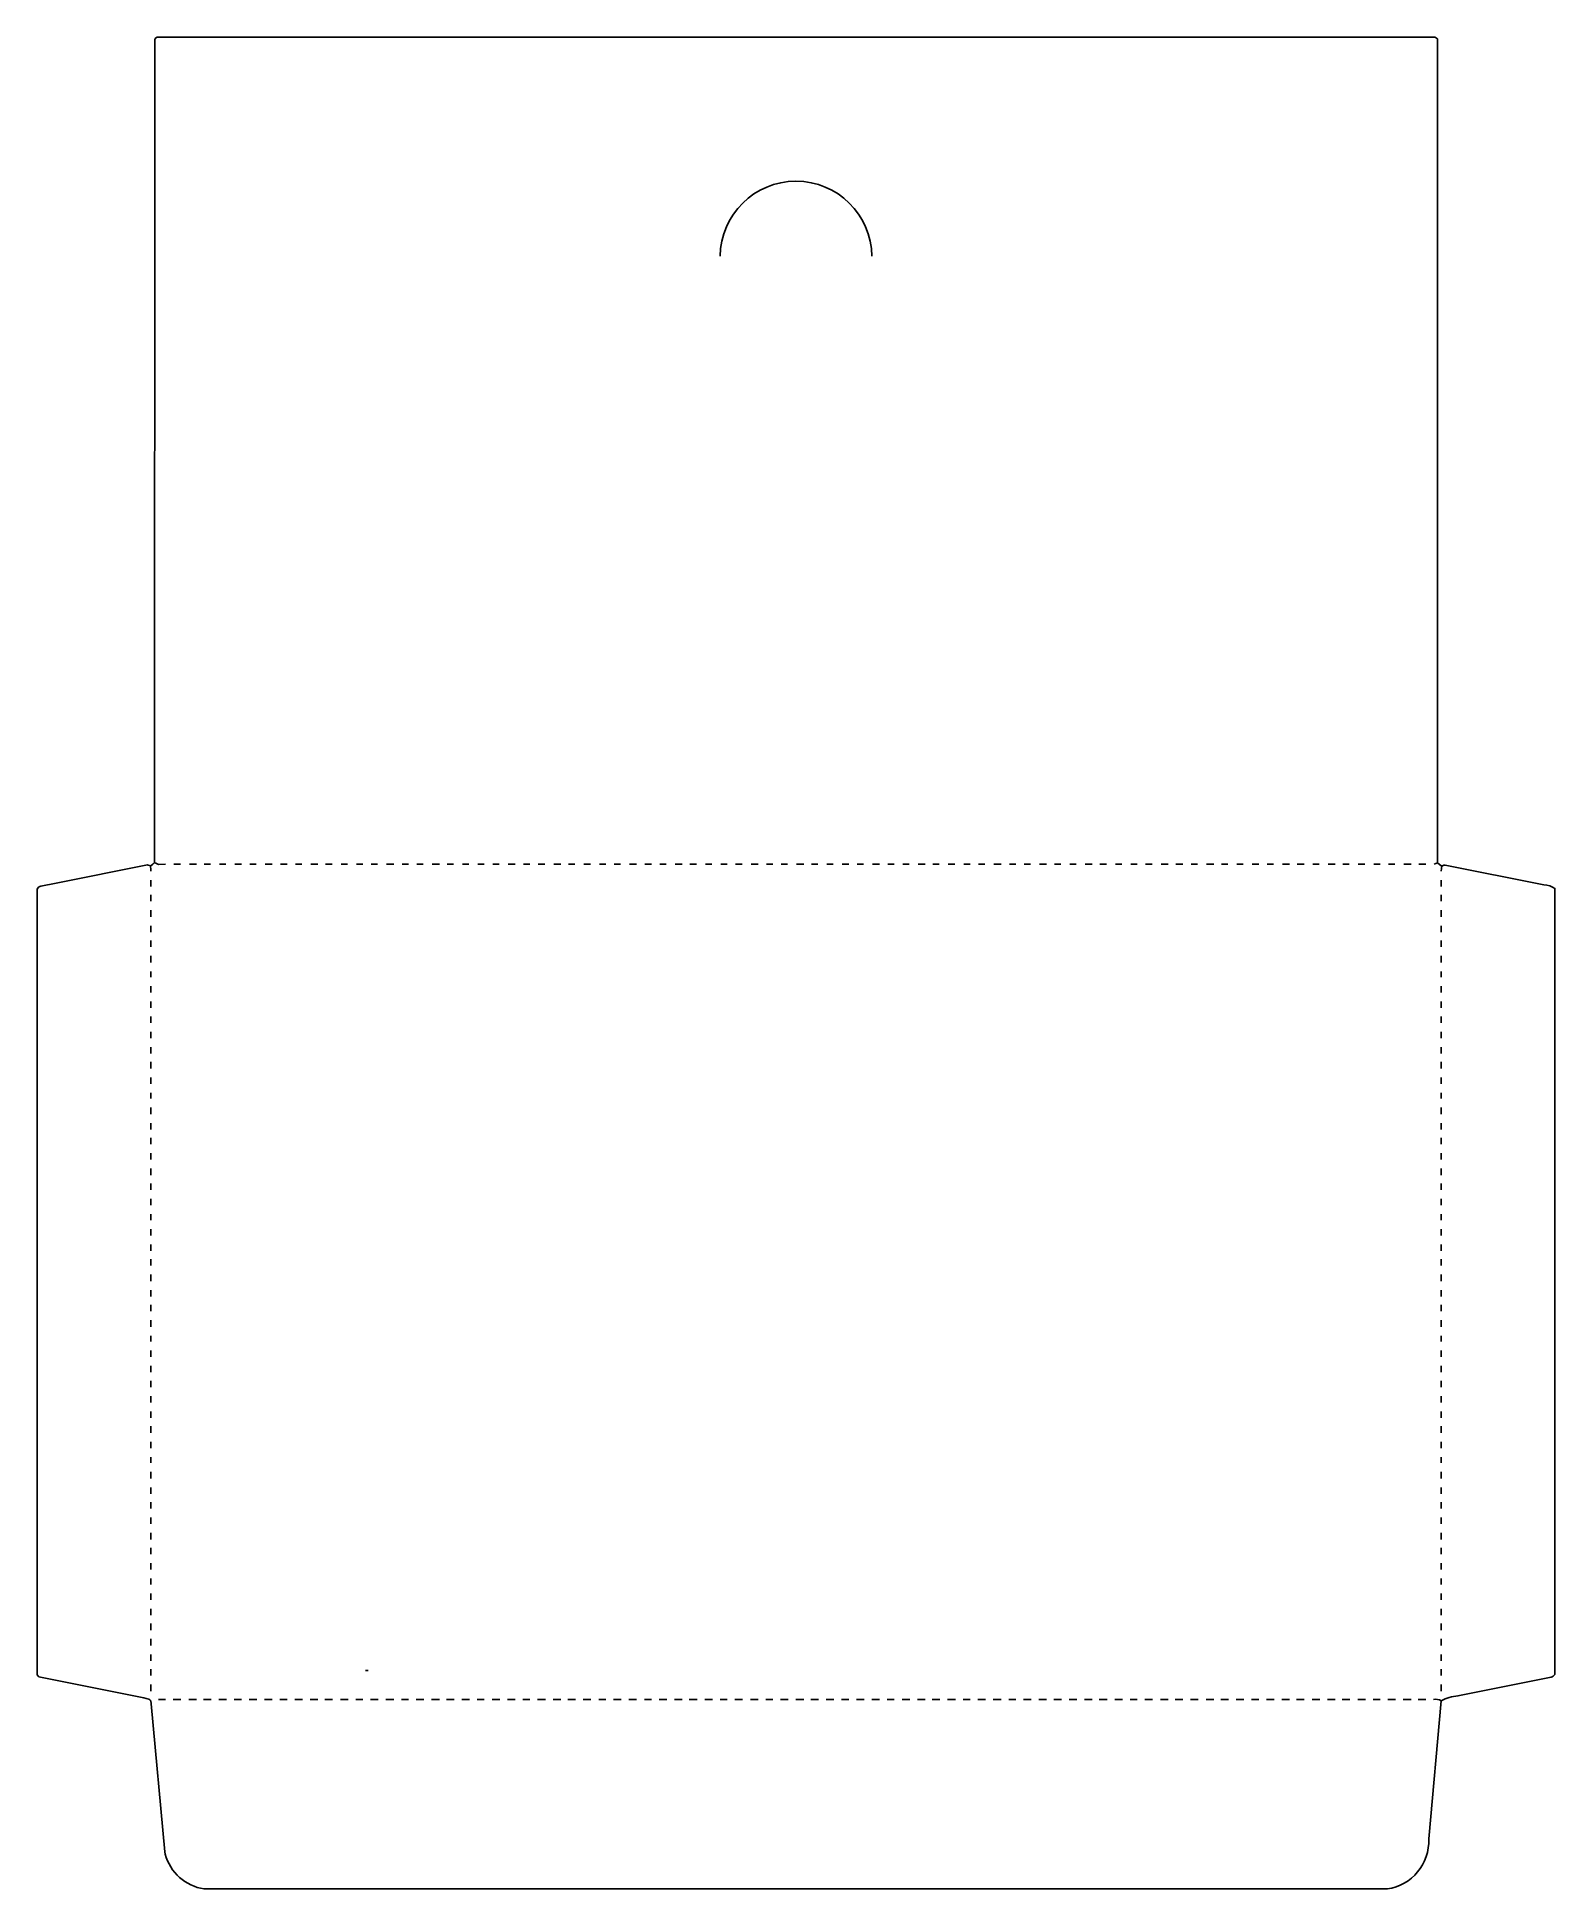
# Model space of a CAD drawing. Extents: x 237 to 2599, y 294 to 3176.
import ezdxf

# ---------------------------------------------------------------- set-up
doc = ezdxf.new("R2010")
doc.units = 0
doc.layers.get('0').update_dxf_attribs({"linetype": 'CONTINUOUS'})

msp = doc.modelspace()

# ---------------------------------------------------------------- linework, layer by layer
at = {"color": 7, "linetype": 'CONTINUOUS'}
for points in [[(2410, 589, -0.14267), (2422, 587, -0.11003), (2447.923077, 594.384615), (2592.923077, 623.384615, 0.141705), (2599, 628), (2599, 1851, 0.136104), (2581.923077, 1856.615385), (2428.076923, 1887.384615, 0.249478), (2424, 1886), (2422, 1886), (2416, 1891), (2416, 3173), (2413.1, 3175.2), (2412, 3176), (424, 3176), (421.5, 3174.5), (420.49961, 3171.99961), (420, 1891), (419, 1891), (417, 1889), (414, 1886), (410.1, 1887.2), (409, 1888), (266.923077, 1859.384615), (243.076923, 1854.615385, 0.233099), (237, 1850), (237, 627), (240, 624), (403.076923, 591.384615), (406.923077, 590.615385, -0.141782), (414, 587), (414.405405, 582.067568), (435.615385, 351.923077), (436.384615, 348.076923, 0.297022), (497, 294), (2338, 294, 0.38557), (2402.54918, 372.040984), (2422, 587)], [(1300, 2835, -0.988789), (1536, 2835)], [(414, 1878, 0.078333), (413, 1886)]]:
    msp.add_lwpolyline(points, format="xyb", dxfattribs=at)
for points in [[(437, 1889), (426.037931, 1888.544828), (421.735294, 1890.558824), (420, 1891)], [(450, 1889), (460, 1889)], [(474, 1889), (485, 1889)], [(497, 1889), (507, 1889)], [(521, 1889), (531, 1889)], [(545, 1889), (555, 1889)], [(568, 1889), (578, 1889)], [(592, 1889), (603, 1889)], [(616, 1889), (626, 1889)], [(639, 1889), (649, 1889)], [(663, 1889), (674, 1889)], [(686, 1889), (696, 1889)], [(710, 1889), (720, 1889)], [(734, 1889), (744, 1889)], [(757, 1889), (767, 1889)], [(781, 1889), (792, 1889)], [(805, 1889), (815, 1889)], [(828, 1889), (838, 1889)], [(852, 1889), (863, 1889)], [(875, 1889), (885, 1889)], [(899, 1889), (909, 1889)], [(923, 1889), (933, 1889)], [(946, 1889), (956, 1889)], [(970, 1889), (981, 1889)], [(994, 1889), (1004, 1889)], [(1017, 1889), (1027, 1889)], [(1041, 1889), (1052, 1889)], [(1064, 1889), (1074, 1889)], [(1088, 1889), (1098, 1889)], [(1112, 1889), (1122, 1889)], [(1135, 1889), (1145, 1889)], [(1159, 1889), (1170, 1889)], [(1183, 1889), (1193, 1889)], [(1206, 1889), (1216, 1889)], [(1230, 1889), (1241, 1889)], [(1253, 1889), (1263, 1889)], [(1277, 1889), (1287, 1889)], [(1301, 1889), (1311, 1889)], [(1324, 1889), (1334, 1889)], [(1348, 1889), (1359, 1889)], [(1372, 1889), (1382, 1889)], [(1395, 1889), (1405, 1889)], [(1419, 1889), (1430, 1889)], [(1442, 1889), (1452, 1889)], [(1466, 1889), (1476, 1889)], [(1490, 1889), (1500, 1889)], [(1513, 1889), (1523, 1889)], [(1537, 1889), (1548, 1889)], [(1561, 1889), (1571, 1889)], [(1584, 1889), (1594, 1889)], [(1608, 1889), (1619, 1889)], [(1631, 1889), (1641, 1889)], [(1655, 1889), (1665, 1889)], [(1679, 1889), (1689, 1889)], [(1702, 1889), (1712, 1889)], [(1726, 1889), (1737, 1889)], [(1750, 1889), (1760, 1889)], [(1773, 1889), (1783, 1889)], [(1797, 1889), (1808, 1889)], [(1820, 1889), (1830, 1889)], [(1844, 1889), (1854, 1889)], [(1868, 1889), (1879, 1889)], [(1891, 1889), (1901, 1889)], [(1915, 1889), (1925, 1889)], [(1939, 1889), (1949, 1889)], [(1962, 1889), (1972, 1889)], [(1986, 1889), (1997, 1889)], [(2009, 1889), (2020, 1889)], [(2033, 1889), (2043, 1889)], [(2057, 1889), (2068, 1889)], [(2080, 1889), (2090, 1889)], [(2104, 1889), (2114, 1889)], [(2128, 1889), (2138, 1889)], [(2151, 1889), (2161, 1889)], [(2175, 1889), (2186, 1889)], [(2198, 1889), (2209, 1889)], [(2222, 1889), (2232, 1889)], [(2246, 1889), (2257, 1889)], [(2269, 1889), (2279, 1889)], [(2293, 1889), (2303, 1889)], [(2317, 1889), (2327, 1889)], [(2340, 1889), (2350, 1889)], [(2364, 1889), (2375, 1889)], [(2387, 1889), (2398, 1889)], [(2411, 1889), (2416, 1891)], [(2422, 1878), (2423, 1886)], [(414, 1854), (414, 1864)], [(2422, 1854), (2422, 1864)], [(414, 1831), (414, 1841)], [(414, 1807), (414, 1817)], [(2422, 1831), (2422, 1841)], [(2422, 1807), (2422, 1817)], [(414, 1783), (414, 1793)], [(2422, 1783), (2422, 1793)], [(414, 1760), (414, 1770)], [(2422, 1760), (2422, 1770)], [(414, 1736), (414, 1746)], [(2422, 1736), (2422, 1746)], [(414, 1713), (414, 1722)], [(2422, 1713), (2422, 1722)], [(414, 1689), (414, 1699)], [(414, 1665), (414, 1675)], [(2422, 1689), (2422, 1699)], [(2422, 1665), (2422, 1675)], [(414, 1642), (414, 1652)], [(2422, 1642), (2422, 1652)], [(414, 1618), (414, 1628)], [(2422, 1618), (2422, 1628)], [(414, 1594), (414, 1604)], [(2422, 1594), (2422, 1604)], [(414, 1571), (414, 1581)], [(414, 1547), (414, 1557)], [(2422, 1571), (2422, 1581)], [(2422, 1547), (2422, 1557)], [(414, 1524), (414, 1533)], [(2422, 1524), (2422, 1533)], [(414, 1500), (414, 1510)], [(2422, 1500), (2422, 1510)], [(414, 1476), (414, 1486)], [(2422, 1476), (2422, 1486)], [(414, 1453), (414, 1463)], [(2422, 1453), (2422, 1463)], [(414, 1429), (414, 1439)], [(414, 1405), (414, 1415)], [(2422, 1429), (2422, 1439)], [(2422, 1405), (2422, 1415)], [(414, 1382), (414, 1392)], [(2422, 1382), (2422, 1392)], [(414, 1358), (414, 1368)], [(2422, 1358), (2422, 1368)], [(414, 1335), (414, 1344)], [(2422, 1335), (2422, 1344)], [(414, 1311), (414, 1321)], [(414, 1287), (414, 1297)], [(2422, 1311), (2422, 1321)], [(2422, 1287), (2422, 1297)], [(414, 1264), (414, 1274)], [(2422, 1264), (2422, 1274)], [(414, 1240), (414, 1250)], [(2422, 1240), (2422, 1250)], [(414, 1216), (414, 1226)], [(2422, 1216), (2422, 1226)], [(414, 1193), (414, 1203)], [(2422, 1193), (2422, 1203)], [(414, 1169), (414, 1179)], [(414, 1146), (414, 1155)], [(2422, 1169), (2422, 1179)], [(2422, 1146), (2422, 1155)], [(414, 1122), (414, 1132)], [(2422, 1122), (2422, 1132)], [(414, 1098), (414, 1108)], [(2422, 1098), (2422, 1108)], [(414, 1075), (414, 1085)], [(2422, 1075), (2422, 1085)], [(414, 1051), (414, 1061)], [(2422, 1051), (2422, 1061)], [(414, 1027), (414, 1037)], [(414, 1004), (414, 1014)], [(2422, 1027), (2422, 1037)], [(2422, 1004), (2422, 1014)], [(414, 980), (414, 990)], [(2422, 980), (2422, 990)], [(414, 957), (414, 966)], [(2422, 957), (2422, 966)], [(414, 933), (414, 943)], [(2422, 933), (2422, 943)], [(414, 909), (414, 919)], [(414, 886), (414, 896)], [(2422, 909), (2422, 919)], [(2422, 886), (2422, 896)], [(414, 862), (414, 872)], [(2422, 862), (2422, 872)], [(414, 838), (414, 848)], [(2422, 838), (2422, 848)], [(414, 815), (414, 825)], [(2422, 815), (2422, 825)], [(414, 791), (414, 801)], [(2422, 791), (2422, 801)], [(414, 768), (414, 777)], [(414, 744), (414, 754)], [(2422, 768), (2422, 777)], [(2422, 744), (2422, 754)], [(414, 720), (414, 730)], [(2422, 720), (2422, 730)], [(414, 697), (414, 707)], [(2422, 697), (2422, 707)], [(414, 673), (414, 683)], [(2422, 673), (2422, 683)], [(414, 649), (414, 659)], [(414, 626), (414, 636)], [(2422, 649), (2422, 659)], [(2422, 626), (2422, 636)], [(414, 602), (414, 612)], [(748, 634), (752, 634)], [(2422, 602), (2422, 612)], [(426, 589), (437, 589)], [(449, 589), (461, 589)], [(473, 589), (485, 589)], [(496, 589), (508, 589)], [(520, 589), (532, 589)], [(544, 589), (555, 589)], [(567, 589), (579, 589)], [(591, 589), (603, 589)], [(615, 589), (626, 589)], [(638, 589), (650, 589)], [(662, 589), (674, 589)], [(685, 589), (697, 589)], [(709, 589), (721, 589)], [(733, 589), (744, 589)], [(756, 589), (768, 589)], [(780, 589), (792, 589)], [(804, 589), (815, 589)], [(827, 589), (839, 589)], [(851, 589), (863, 589)], [(874, 589), (886, 589)], [(898, 589), (910, 589)], [(922, 589), (933, 589)], [(945, 589), (957, 589)], [(969, 589), (981, 589)], [(993, 589), (1004, 589)], [(1016, 589), (1028, 589)], [(1040, 589), (1052, 589)], [(1063, 589), (1075, 589)], [(1087, 589), (1099, 589)], [(1111, 589), (1122, 589)], [(1134, 589), (1146, 589)], [(1158, 589), (1170, 589)], [(1182, 589), (1193, 589)], [(1205, 589), (1217, 589)], [(1229, 589), (1241, 589)], [(1252, 589), (1264, 589)], [(1276, 589), (1288, 589)], [(1300, 589), (1311, 589)], [(1323, 589), (1335, 589)], [(1347, 589), (1359, 589)], [(1371, 589), (1382, 589)], [(1394, 589), (1406, 589)], [(1418, 589), (1430, 589)], [(1441, 589), (1453, 589)], [(1465, 589), (1477, 589)], [(1489, 589), (1500, 589)], [(1512, 589), (1524, 589)], [(1536, 589), (1548, 589)], [(1560, 589), (1571, 589)], [(1583, 589), (1595, 589)], [(1607, 589), (1619, 589)], [(1630, 589), (1642, 589)], [(1654, 589), (1666, 589)], [(1678, 589), (1689, 589)], [(1701, 589), (1713, 589)], [(1725, 589), (1737, 589)], [(1749, 589), (1760, 589)], [(1772, 589), (1784, 589)], [(1796, 589), (1808, 589)], [(1819, 589), (1831, 589)], [(1843, 589), (1855, 589)], [(1867, 589), (1879, 589)], [(1890, 589), (1902, 589)], [(1914, 589), (1926, 589)], [(1938, 589), (1949, 589)], [(1961, 589), (1973, 589)], [(1985, 589), (1997, 589)], [(2008, 589), (2020, 589)], [(2032, 589), (2044, 589)], [(2056, 589), (2068, 589)], [(2079, 589), (2091, 589)], [(2103, 589), (2115, 589)], [(2127, 589), (2138, 589)], [(2150, 589), (2162, 589)], [(2174, 589), (2186, 589)], [(2197, 589), (2209, 589)], [(2221, 589), (2233, 589)], [(2245, 589), (2257, 589)], [(2268, 589), (2280, 589)], [(2292, 589), (2304, 589)], [(2316, 589), (2327, 589)], [(2339, 589), (2351, 589)], [(2363, 589), (2375, 589)], [(2386, 589), (2398, 589)]]:
    msp.add_lwpolyline(points, dxfattribs=at)

doc.saveas('drawing.dxf')
